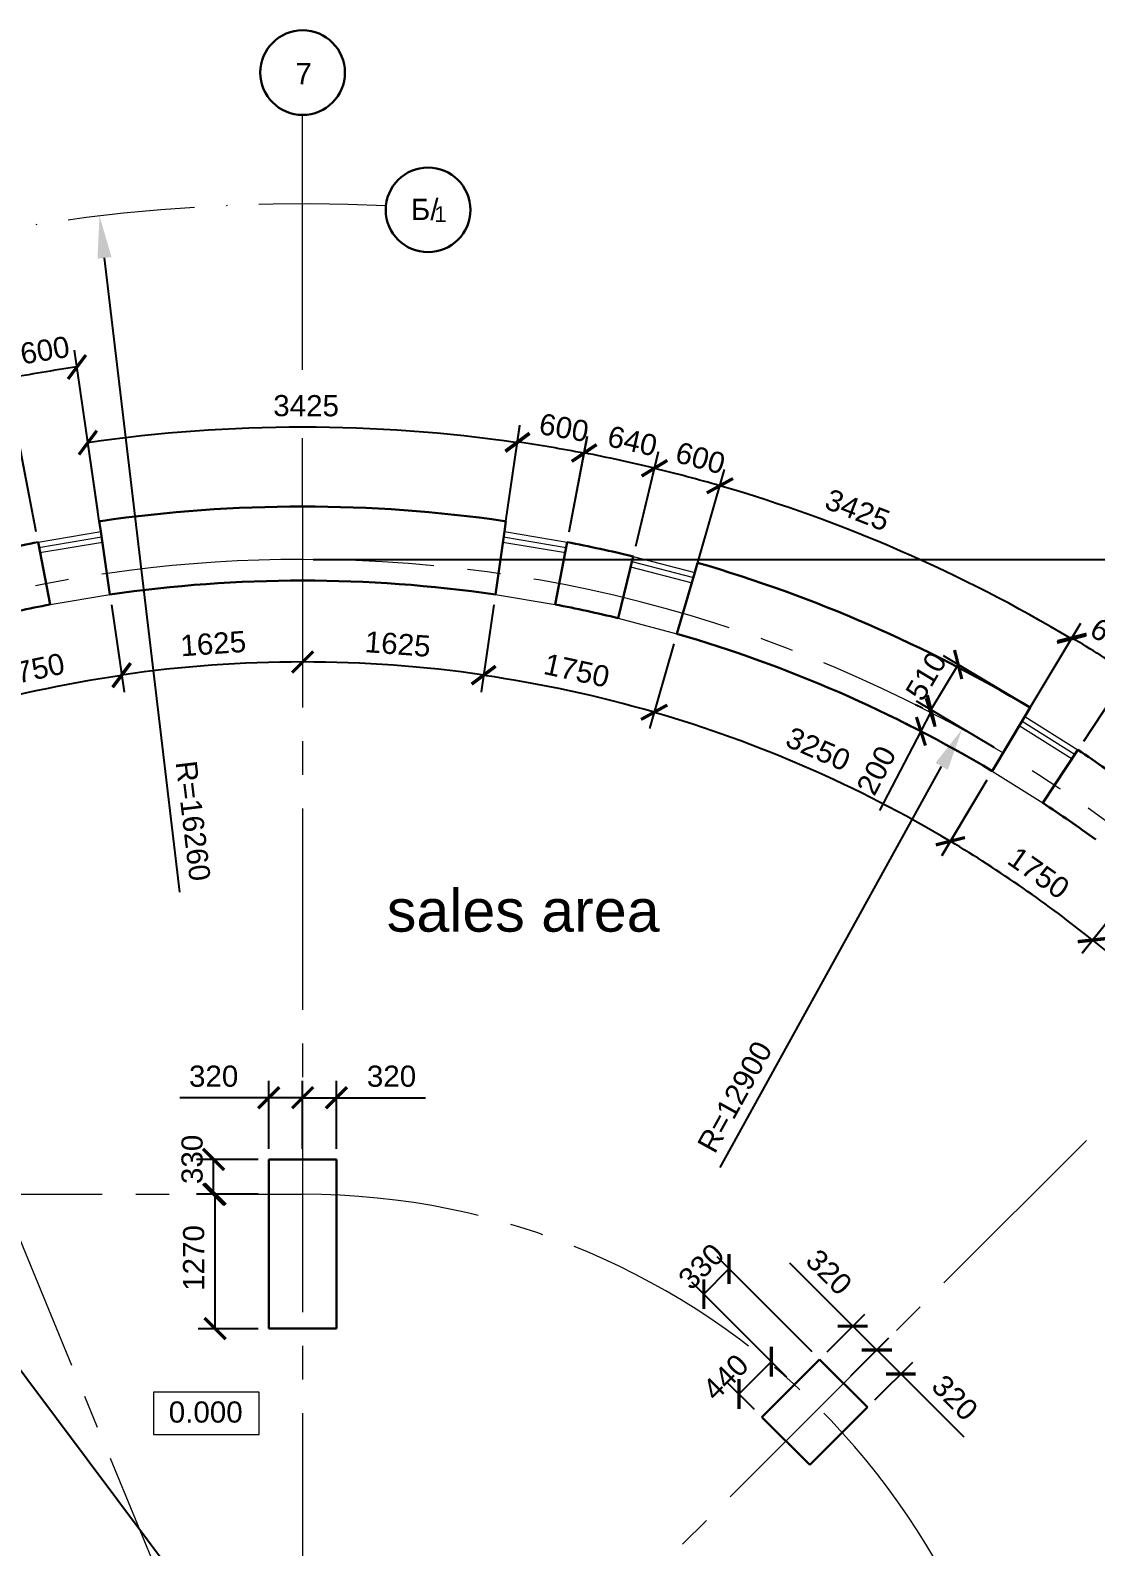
# Model space of a CAD drawing. Header units: millimetres. Extents: x -273 to 3634, y 3015 to 4572.
# Drawn here: x 2521.6 to 2622.3, y 3978 to 4121.3 of the extents above; entities that cross this region are included whole.
import ezdxf

# ---------------------------------------------------------------- set-up
doc = ezdxf.new("R2010")
doc.units = ezdxf.units.MM
doc.linetypes.add('ACAD_ISO10W100', pattern=[18, 12, -3, 0, -3])
doc.linetypes.add('CENTER2', pattern=[28.575, 19.05, -3.175, 3.175, -3.175])
doc.layers.add('@', color=250, linetype='Continuous', lineweight=60)
doc.styles.get("Standard").update_dxf_attribs({"font": 'arial.ttf', "height": 2})
doc.dimstyles.new('ISO-25', dxfattribs={"dimtxt": 2, "dimasz": 2, "dimexe": 1.6, "dimexo": 1, "dimgap": 1, "dimtad": 1, "dimdsep": 46, "dimtxsty": 'Standard', "dimblk": 'ARCHTICK', "dimcen": 2, "dimadec": 0, "dimazin": 0, "dimtfac": 1, "dimtmove": 0, "dimatfit": 3, "dimfxl": 1, "dimarcsym": 0})

# ---------------------------------------------------------------- blocks, each defined once
blk = doc.blocks.new('_ArchTick')
at = {"color": 0, "linetype": 'ByBlock', "lineweight": 15, "const_width": 0.15}
blk.add_lwpolyline([(-0.5, -0.5), (0.5, 0.5)], dxfattribs=at)
blk = doc.blocks.new('*D158')
at = {"layer": '@', "color": 0, "lineweight": -2, "transparency": 16777216}
for p, q in [((2548.35, 4071.31), (2737.81, 4071.31)), ((2736.21, 4071.31), (2736.21, 4011.31)), ((2735.21, 4011.31), (2734.61, 4011.31))]:
    blk.add_line(p, q, dxfattribs=at)
at = {"layer": 'Defpoints', "color": 0, "lineweight": 15, "transparency": 16777216}
for p in [(2547.35, 4071.31), (2736.21, 4011.31), (2736.21, 4011.31)]:
    blk.add_point(p, dxfattribs=at)
at = {"layer": '@', "color": 0, "lineweight": -2, "transparency": 16777216, "xscale": 2, "yscale": 2, "zscale": 2}
for p, rotation in [((2736.21, 4071.31), 90), ((2736.21, 4011.31), 270)]:
    blk.add_blockref('_ArchTick', p, dxfattribs=dict(at, rotation=rotation))
at = {"layer": '@', "color": 0, "lineweight": 15, "transparency": 16777216, "insert": (2734.19, 4041.01), "char_height": 2, "attachment_point": 5, "rotation": 90}
blk.add_mtext('6000', dxfattribs=at)
blk = doc.blocks.new('*D168')
at = {"layer": '@', "color": 0, "lineweight": -2, "transparency": 16777216}
blk.add_arc((2547.35, 3942.31), 114.47, 270, 278.247, dxfattribs=at)
at = {"layer": 'Defpoints', "color": 0, "lineweight": 15, "transparency": 16777216}
for p in [(2547.35, 4076.36), (2547.35, 3942.31), (2552.84, 3827.97), (2568.64, 3795.45), (2547.35, 3783.06)]:
    blk.add_point(p, dxfattribs=at)
at = {"layer": '@', "color": 0, "lineweight": -2, "transparency": 16777216, "xscale": 2, "yscale": 2, "zscale": 2}
for p, rotation in [((2563.77, 3829.02), 8.246967579239435), ((2547.35, 3827.84), 180)]:
    blk.add_blockref('_ArchTick', p, dxfattribs=dict(at, rotation=rotation))
at = {"layer": '@', "color": 0, "lineweight": 15, "transparency": 16777216, "insert": (2555.76, 3830.18), "char_height": 2, "attachment_point": 5, "rotation": 4.2899}
blk.add_mtext('1625', dxfattribs=at)
blk = doc.blocks.new('*D169')
at = {"layer": '@', "color": 0, "lineweight": -2, "transparency": 16777216}
blk.add_line((2499.67, 3825.68), (2504.09, 3837.33), dxfattribs=at)
blk.add_arc((2547.35, 3951.33), 123.53, 249.2187, 270, dxfattribs=at)
at = {"layer": 'Defpoints', "color": 0, "lineweight": 15, "transparency": 16777216}
for p in [(2547.35, 4076.36), (2517.77, 3831.39), (2499.31, 3824.75), (2495.73, 3815.31), (2547.35, 3783.06)]:
    blk.add_point(p, dxfattribs=at)
at = {"layer": '@', "color": 0, "lineweight": -2, "transparency": 16777216, "xscale": 2, "yscale": 2, "zscale": 2, "rotation": 159.2186816920982}
blk.add_blockref('_ArchTick', (2503.52, 3835.84), dxfattribs=at)
at = {"layer": '@', "color": 0, "lineweight": -2, "transparency": 16777216, "xscale": 2, "yscale": 2, "zscale": 2}
blk.add_blockref('_ArchTick', (2547.35, 3827.8), dxfattribs=at)
at = {"layer": '@', "color": 0, "lineweight": 15, "transparency": 16777216, "insert": (2526.29, 3831.66), "char_height": 2, "attachment_point": 5, "rotation": 350.0211}
blk.add_mtext('5320', dxfattribs=at)
blk = doc.blocks.new('*D293')
at = {"layer": '@', "color": 0, "lineweight": -2, "transparency": 16777216}
for p, q in [((2529.28, 4067.01), (2530.47, 4058.77)), ((2512.25, 4063.33), (2514.57, 4055.32))]:
    blk.add_line(p, q, dxfattribs=at)
blk.add_arc((2547.35, 3942.31), 119.27, 98.247, 106.1767, dxfattribs=at)
at = {"layer": 'Defpoints', "color": 0, "lineweight": 15, "transparency": 16777216}
for p in [(2528.27, 4073.94), (2510.29, 4070.07), (2529.13, 4068), (2511.97, 4064.29), (2519.44, 4058.27)]:
    blk.add_point(p, dxfattribs=at)
at = {"layer": '@', "color": 0, "lineweight": -2, "transparency": 16777216, "xscale": 2, "yscale": 2, "zscale": 2}
for p, rotation in [((2530.24, 4060.35), 8.246967579247034), ((2514.12, 4056.86), 196.1767426246242)]:
    blk.add_blockref('_ArchTick', p, dxfattribs=dict(at, rotation=rotation))
at = {"layer": '@', "color": 0, "lineweight": 15, "transparency": 16777216, "insert": (2521.76, 4060.87), "char_height": 2, "attachment_point": 5, "rotation": 12.1806}
blk.add_mtext('1750', dxfattribs=at)
blk = doc.blocks.new('*D294')
at = {"layer": '@', "color": 0, "lineweight": -2, "transparency": 16777216}
blk.add_line((2529.28, 4067.01), (2530.47, 4058.8), dxfattribs=at)
blk.add_arc((2547.35, 3942.31), 119.31, 90, 98.247, dxfattribs=at)
at = {"layer": 'Defpoints', "color": 0, "lineweight": 15, "transparency": 16777216}
for p in [(2547.35, 4076.36), (2528.27, 4073.94), (2529.13, 4068), (2535.92, 4061.07), (2547.35, 3783.06)]:
    blk.add_point(p, dxfattribs=at)
at = {"layer": '@', "color": 0, "lineweight": -2, "transparency": 16777216, "xscale": 2, "yscale": 2, "zscale": 2, "rotation": 188.2469675792458}
blk.add_blockref('_ArchTick', (2530.24, 4060.39), dxfattribs=at)
at = {"layer": '@', "color": 0, "lineweight": -2, "transparency": 16777216, "xscale": 2, "yscale": 2, "zscale": 2}
blk.add_blockref('_ArchTick', (2547.35, 4061.62), dxfattribs=at)
at = {"layer": '@', "color": 0, "lineweight": 15, "transparency": 16777216, "insert": (2538.9, 4063.35), "char_height": 2, "attachment_point": 5, "rotation": 3.9958}
blk.add_mtext('1625', dxfattribs=at)
blk = doc.blocks.new('*D295')
at = {"layer": '@', "color": 0, "lineweight": -2, "transparency": 16777216}
blk.add_line((2565.42, 4067.01), (2564.23, 4058.81), dxfattribs=at)
blk.add_arc((2547.35, 3942.31), 119.31, 81.753, 90, dxfattribs=at)
at = {"layer": 'Defpoints', "color": 0, "lineweight": 15, "transparency": 16777216}
for p in [(2547.35, 4076.36), (2566.43, 4073.94), (2565.57, 4068), (2553.07, 4061.49), (2547.35, 3783.06)]:
    blk.add_point(p, dxfattribs=at)
at = {"layer": '@', "color": 0, "lineweight": -2, "transparency": 16777216, "xscale": 2, "yscale": 2, "zscale": 2}
for p, rotation in [((2547.35, 4061.62), 180), ((2564.46, 4060.39), 351.7530324207572)]:
    blk.add_blockref('_ArchTick', p, dxfattribs=dict(at, rotation=rotation))
at = {"layer": '@', "color": 0, "lineweight": 15, "transparency": 16777216, "insert": (2556.34, 4063.31), "char_height": 2, "attachment_point": 5, "rotation": 355.7527}
blk.add_mtext('1625', dxfattribs=at)
blk = doc.blocks.new('*D296')
at = {"layer": '@', "color": 0, "lineweight": -2, "transparency": 16777216}
for p, q in [((2565.42, 4067.01), (2564.23, 4058.77)), ((2582.45, 4063.33), (2580.13, 4055.33))]:
    blk.add_line(p, q, dxfattribs=at)
blk.add_arc((2547.35, 3942.31), 119.28, 73.8233, 81.753, dxfattribs=at)
at = {"layer": 'Defpoints', "color": 0, "lineweight": 15, "transparency": 16777216}
for p in [(2566.43, 4073.94), (2584.41, 4070.07), (2565.57, 4068), (2582.73, 4064.29), (2569.88, 4059.44)]:
    blk.add_point(p, dxfattribs=at)
at = {"layer": '@', "color": 0, "lineweight": -2, "transparency": 16777216, "xscale": 2, "yscale": 2, "zscale": 2}
for p, rotation in [((2564.46, 4060.36), 171.7530324207647), ((2580.58, 4056.87), 343.8232573753739)]:
    blk.add_blockref('_ArchTick', p, dxfattribs=dict(at, rotation=rotation))
at = {"layer": '@', "color": 0, "lineweight": 15, "transparency": 16777216, "insert": (2573.26, 4060.81), "char_height": 2, "attachment_point": 5, "rotation": 347.6639}
blk.add_mtext('1750', dxfattribs=at)
blk = doc.blocks.new('*D297')
at = {"layer": '@', "color": 0, "lineweight": -2, "transparency": 16777216}
for p, q in [((2582.45, 4063.33), (2580.13, 4055.33)), ((2612.03, 4050.45), (2607.75, 4043.3))]:
    blk.add_line(p, q, dxfattribs=at)
blk.add_arc((2547.35, 3942.31), 119.27, 59.1151, 73.8233, dxfattribs=at)
at = {"layer": 'Defpoints', "color": 0, "lineweight": 15, "transparency": 16777216}
for p in [(2584.41, 4070.07), (2582.73, 4064.29), (2615.62, 4056.46), (2590.25, 4053.61), (2612.54, 4051.31)]:
    blk.add_point(p, dxfattribs=at)
at = {"layer": '@', "color": 0, "lineweight": -2, "transparency": 16777216, "xscale": 2, "yscale": 2, "zscale": 2}
for p, rotation in [((2580.58, 4056.87), 163.8232573753777), ((2608.57, 4044.68), 329.1151283855479)]:
    blk.add_blockref('_ArchTick', p, dxfattribs=dict(at, rotation=rotation))
at = {"layer": '@', "color": 0, "lineweight": 15, "transparency": 16777216, "insert": (2596.08, 4053.39), "char_height": 2, "attachment_point": 5, "rotation": 336.3147}
blk.add_mtext('3250', dxfattribs=at)
blk = doc.blocks.new('*D298')
at = {"layer": '@', "color": 0, "lineweight": -2, "transparency": 16777216}
for p, q in [((2612.03, 4050.45), (2607.76, 4043.31)), ((2626.22, 4040.57), (2621.02, 4034.08))]:
    blk.add_line(p, q, dxfattribs=at)
blk.add_arc((2547.35, 3942.31), 119.28, 51.2448, 59.1151, dxfattribs=at)
at = {"layer": 'Defpoints', "color": 0, "lineweight": 15, "transparency": 16777216}
for p in [(2615.62, 4056.46), (2612.54, 4051.31), (2630.61, 4046.03), (2613.2, 4041.77), (2626.85, 4041.35)]:
    blk.add_point(p, dxfattribs=at)
at = {"layer": '@', "color": 0, "lineweight": -2, "transparency": 16777216, "xscale": 2, "yscale": 2, "zscale": 2}
for p, rotation in [((2608.58, 4044.68), 149.1151283855544), ((2622.02, 4035.33), 321.2447599900513)]:
    blk.add_blockref('_ArchTick', p, dxfattribs=dict(at, rotation=rotation))
at = {"layer": '@', "color": 0, "lineweight": 15, "transparency": 16777216, "insert": (2616.92, 4041.68), "char_height": 2, "attachment_point": 5, "rotation": 325.0034}
blk.add_mtext('1750', dxfattribs=at)
blk = doc.blocks.new('*D299')
at = {"layer": '@', "color": 0, "lineweight": -2, "transparency": 16777216}
blk.add_line((2626.22, 4040.57), (2621.03, 4034.1), dxfattribs=at)
blk.add_arc((2547.35, 3942.31), 119.3, 45, 51.2448, dxfattribs=at)
at = {"layer": 'Defpoints', "color": 0, "lineweight": 15, "transparency": 16777216}
for p in [(2663.21, 4058.17), (2630.61, 4046.03), (2626.85, 4041.35), (2625.36, 4032.58), (2547.35, 3942.31)]:
    blk.add_point(p, dxfattribs=at)
at = {"layer": '@', "color": 0, "lineweight": -2, "transparency": 16777216, "xscale": 2, "yscale": 2, "zscale": 2}
for p, rotation in [((2622.03, 4035.35), 141.2447599900497), ((2631.71, 4026.67), 315)]:
    blk.add_blockref('_ArchTick', p, dxfattribs=dict(at, rotation=rotation))
at = {"layer": '@', "color": 0, "lineweight": 15, "transparency": 16777216, "insert": (2628.61, 4032.4), "char_height": 2, "attachment_point": 5, "rotation": 317.9486}
blk.add_mtext('1625', dxfattribs=at)
blk = doc.blocks.new('*D300')
at = {"layer": '@', "color": 0, "lineweight": -2, "transparency": 16777216}
blk.add_line((2645.61, 4021.19), (2639.13, 4015.99), dxfattribs=at)
blk.add_arc((2547.35, 3942.31), 119.3, 38.7552, 45, dxfattribs=at)
at = {"layer": 'Defpoints', "color": 0, "lineweight": 15, "transparency": 16777216}
for p in [(2663.21, 4058.17), (2651.07, 4025.57), (2634.72, 4023.55), (2646.39, 4021.82), (2547.35, 3942.31)]:
    blk.add_point(p, dxfattribs=at)
at = {"layer": '@', "color": 0, "lineweight": -2, "transparency": 16777216, "xscale": 2, "yscale": 2, "zscale": 2}
for p, rotation in [((2631.71, 4026.67), 135), ((2640.38, 4017), 308.7552400099435)]:
    blk.add_blockref('_ArchTick', p, dxfattribs=dict(at, rotation=rotation))
at = {"layer": '@', "color": 0, "lineweight": 15, "transparency": 16777216, "insert": (2637.85, 4023.11), "char_height": 2, "attachment_point": 5, "rotation": 311.7581}
blk.add_mtext('1625', dxfattribs=at)
blk = doc.blocks.new('*D323')
at = {"layer": '@', "color": 0, "lineweight": -2, "transparency": 16777216}
for start, end in [(103.5285, 117.057), (45, 90), (17.943, 31.4715)]:
    blk.add_arc((2547.35, 3942.31), 8.49, start, end, dxfattribs=at)
at = {"layer": '@', "color": 0, "lineweight": 15, "transparency": 16777216}
for points in [[(2545.32, 3950.9), (2545.4, 3950.24), (2547.35, 3950.8)], [(2554.33, 3946.54), (2554.85, 3946.95), (2553.35, 3948.32)]]:
    blk.add_solid(points, dxfattribs=at)
at = {"layer": 'Defpoints', "color": 0, "lineweight": 15, "transparency": 16777216}
for p in [(2547.35, 4076.36), (2663.21, 4058.17), (2549.55, 3950.52), (2547.35, 3942.31), (2547.35, 3783.06)]:
    blk.add_point(p, dxfattribs=at)
at = {"layer": '@', "color": 0, "lineweight": 15, "transparency": 16777216, "insert": (2551.6, 3951.93), "char_height": 2, "attachment_point": 5, "rotation": 336.1652}
blk.add_mtext('45°', dxfattribs=at)
blk = doc.blocks.new('*D324')
at = {"layer": '@', "color": 0, "lineweight": -2, "transparency": 16777216}
for start, end in [(58.4925, 71.985), (0, 45), (333.015, 346.5075)]:
    blk.add_arc((2547.35, 3942.31), 8.51, start, end, dxfattribs=at)
at = {"layer": '@', "color": 0, "lineweight": 15, "transparency": 16777216}
for points in [[(2552, 3949.83), (2551.59, 3949.31), (2553.37, 3948.33)], [(2555.3, 3940.37), (2555.96, 3940.29), (2555.86, 3942.31)]]:
    blk.add_solid(points, dxfattribs=at)
at = {"layer": 'Defpoints', "color": 0, "lineweight": 15, "transparency": 16777216}
for p in [(2663.21, 4058.17), (2554.72, 3946.57), (2076.36, 3942.31), (2547.35, 3942.31), (2660.51, 3942.31)]:
    blk.add_point(p, dxfattribs=at)
at = {"layer": '@', "color": 0, "lineweight": 15, "transparency": 16777216, "insert": (2557.17, 3946.1), "char_height": 2, "attachment_point": 5, "rotation": 291.0988}
blk.add_mtext('45°', dxfattribs=at)
blk = doc.blocks.new('*D329')
at = {"layer": '@', "color": 0, "lineweight": -2, "transparency": 16777216}
for p, q in [((2599.35, 3998.84), (2593.4, 4004.79)), ((2596.92, 3996.41), (2600.48, 3999.97)), ((2601.61, 3996.58), (2599.35, 3998.84)), ((2599.18, 3994.15), (2602.74, 3997.71))]:
    blk.add_line(p, q, dxfattribs=at)
at = {"layer": 'Defpoints', "color": 0, "lineweight": 15, "transparency": 16777216}
for p in [(2596.21, 3995.7), (2601.61, 3996.58), (2598.47, 3993.44)]:
    blk.add_point(p, dxfattribs=at)
at = {"layer": '@', "color": 0, "lineweight": -2, "transparency": 16777216, "xscale": 2, "yscale": 2, "zscale": 2}
for p, rotation in [((2599.35, 3998.84), 135), ((2601.61, 3996.58), 315)]:
    blk.add_blockref('_ArchTick', p, dxfattribs=dict(at, rotation=rotation))
at = {"layer": '@', "color": 0, "lineweight": 15, "transparency": 16777216, "insert": (2597.1, 4003.95), "char_height": 2, "attachment_point": 5, "rotation": 315}
blk.add_mtext('320', dxfattribs=at)
blk = doc.blocks.new('*D330')
at = {"layer": '@', "color": 0, "lineweight": -2, "transparency": 16777216}
for p, q in [((2599.18, 3994.15), (2602.76, 3997.73)), ((2601.63, 3996.6), (2603.89, 3994.33)), ((2601.44, 3991.88), (2605.03, 3995.46)), ((2603.89, 3994.33), (2609.84, 3988.39))]:
    blk.add_line(p, q, dxfattribs=at)
at = {"layer": 'Defpoints', "color": 0, "lineweight": 15, "transparency": 16777216}
for p in [(2601.63, 3996.6), (2598.47, 3993.44), (2600.74, 3991.18)]:
    blk.add_point(p, dxfattribs=at)
at = {"layer": '@', "color": 0, "lineweight": -2, "transparency": 16777216, "xscale": 2, "yscale": 2, "zscale": 2}
for p, rotation in [((2601.63, 3996.6), 135), ((2603.89, 3994.33), 315)]:
    blk.add_blockref('_ArchTick', p, dxfattribs=dict(at, rotation=rotation))
at = {"layer": '@', "color": 0, "lineweight": 15, "transparency": 16777216, "insert": (2609, 3992.08), "char_height": 2, "attachment_point": 5, "rotation": 315}
blk.add_mtext('320', dxfattribs=at)
blk = doc.blocks.new('*D331')
at = {"layer": '@', "color": 0, "lineweight": -2, "transparency": 16777216}
for p, q in [((2585.27, 4001.87), (2587.65, 4004.26)), ((2595.5, 3996.41), (2586.52, 4005.39)), ((2593.12, 3994.02), (2584.14, 4003))]:
    blk.add_line(p, q, dxfattribs=at)
at = {"layer": 'Defpoints', "color": 0, "lineweight": 15, "transparency": 16777216}
for p in [(2587.65, 4004.26), (2596.21, 3995.7), (2593.82, 3993.32)]:
    blk.add_point(p, dxfattribs=at)
at = {"layer": '@', "color": 0, "lineweight": -2, "transparency": 16777216, "xscale": 2, "yscale": 2, "zscale": 2}
for p, rotation in [((2587.65, 4004.26), 45), ((2585.27, 4001.87), 225)]:
    blk.add_blockref('_ArchTick', p, dxfattribs=dict(at, rotation=rotation))
at = {"layer": '@', "color": 0, "lineweight": 15, "transparency": 16777216, "insert": (2585.03, 4004.49), "char_height": 2, "attachment_point": 5, "rotation": 45}
blk.add_mtext('330', dxfattribs=at)
blk = doc.blocks.new('*D332')
at = {"layer": '@', "color": 0, "lineweight": -2, "transparency": 16777216}
for p, q in [((2593.12, 3994.02), (2590.52, 3996.62)), ((2591.65, 3995.49), (2588.59, 3992.43)), ((2590.06, 3990.96), (2587.46, 3993.56))]:
    blk.add_line(p, q, dxfattribs=at)
at = {"layer": 'Defpoints', "color": 0, "lineweight": 15, "transparency": 16777216}
for p in [(2593.82, 3993.32), (2588.59, 3992.43), (2590.77, 3990.26)]:
    blk.add_point(p, dxfattribs=at)
at = {"layer": '@', "color": 0, "lineweight": -2, "transparency": 16777216, "xscale": 2, "yscale": 2, "zscale": 2}
for p, rotation in [((2591.65, 3995.49), 45), ((2588.59, 3992.43), 225)]:
    blk.add_blockref('_ArchTick', p, dxfattribs=dict(at, rotation=rotation))
at = {"layer": '@', "color": 0, "lineweight": 15, "transparency": 16777216, "insert": (2587.33, 3994.03), "char_height": 2, "attachment_point": 5, "rotation": 45}
blk.add_mtext('440', dxfattribs=at)
blk = doc.blocks.new('*D339')
at = {"layer": '@', "color": 0, "lineweight": -2, "transparency": 16777216}
for p, q in [((2543.15, 4011.31), (2537.48, 4011.31)), ((2539.08, 3998.61), (2539.08, 4011.31)), ((2543.15, 3998.61), (2537.48, 3998.61))]:
    blk.add_line(p, q, dxfattribs=at)
at = {"layer": 'Defpoints', "color": 0, "lineweight": 15, "transparency": 16777216}
for p in [(2539.08, 4011.31), (2544.15, 4011.31), (2544.15, 3998.61)]:
    blk.add_point(p, dxfattribs=at)
at = {"layer": '@', "color": 0, "lineweight": -2, "transparency": 16777216, "xscale": 2, "yscale": 2, "zscale": 2}
for p, rotation in [((2539.08, 4011.31), 90), ((2539.08, 3998.61), 270)]:
    blk.add_blockref('_ArchTick', p, dxfattribs=dict(at, rotation=rotation))
at = {"layer": '@', "color": 0, "lineweight": 15, "transparency": 16777216, "insert": (2537.06, 4005.29), "char_height": 2, "attachment_point": 5, "rotation": 90}
blk.add_mtext('1270', dxfattribs=at)
blk = doc.blocks.new('*D340')
at = {"layer": '@', "color": 0, "lineweight": -2, "transparency": 16777216}
for p, q in [((2543.15, 4014.61), (2537.33, 4014.61)), ((2538.93, 4011.31), (2538.93, 4014.61)), ((2543.15, 4011.31), (2537.33, 4011.31))]:
    blk.add_line(p, q, dxfattribs=at)
at = {"layer": 'Defpoints', "color": 0, "lineweight": 15, "transparency": 16777216}
for p in [(2538.93, 4014.61), (2544.15, 4014.61), (2544.15, 4011.31)]:
    blk.add_point(p, dxfattribs=at)
at = {"layer": '@', "color": 0, "lineweight": -2, "transparency": 16777216, "xscale": 2, "yscale": 2, "zscale": 2}
for p, rotation in [((2538.93, 4014.61), 90), ((2538.93, 4011.31), 270)]:
    blk.add_blockref('_ArchTick', p, dxfattribs=dict(at, rotation=rotation))
at = {"layer": '@', "color": 0, "lineweight": 15, "transparency": 16777216, "insert": (2536.91, 4014.61), "char_height": 2, "attachment_point": 5, "rotation": 90}
blk.add_mtext('330', dxfattribs=at)
blk = doc.blocks.new('*D341')
at = {"layer": '@', "color": 0, "lineweight": -2, "transparency": 16777216}
for p, q in [((2544.15, 4015.61), (2544.15, 4022.04)), ((2547.35, 4015.61), (2547.35, 4022.04)), ((2544.15, 4020.44), (2535.74, 4020.44)), ((2547.35, 4020.44), (2544.15, 4020.44))]:
    blk.add_line(p, q, dxfattribs=at)
at = {"layer": 'Defpoints', "color": 0, "lineweight": 15, "transparency": 16777216}
for p in [(2547.35, 4020.44), (2544.15, 4014.61), (2547.35, 4014.61)]:
    blk.add_point(p, dxfattribs=at)
at = {"layer": '@', "color": 0, "lineweight": -2, "transparency": 16777216, "xscale": 2, "yscale": 2, "zscale": 2, "rotation": 180}
blk.add_blockref('_ArchTick', (2544.15, 4020.44), dxfattribs=at)
at = {"layer": '@', "color": 0, "lineweight": -2, "transparency": 16777216, "xscale": 2, "yscale": 2, "zscale": 2}
blk.add_blockref('_ArchTick', (2547.35, 4020.44), dxfattribs=at)
at = {"layer": '@', "color": 0, "lineweight": 15, "transparency": 16777216, "insert": (2538.94, 4022.46), "char_height": 2, "attachment_point": 5}
blk.add_mtext('320', dxfattribs=at)
blk = doc.blocks.new('*D342')
at = {"layer": '@', "color": 0, "lineweight": -2, "transparency": 16777216}
for p, q in [((2547.35, 4015.61), (2547.35, 4022.04)), ((2550.55, 4015.61), (2550.55, 4022.04)), ((2547.35, 4020.44), (2550.55, 4020.44)), ((2550.55, 4020.44), (2558.96, 4020.44))]:
    blk.add_line(p, q, dxfattribs=at)
at = {"layer": 'Defpoints', "color": 0, "lineweight": 15, "transparency": 16777216}
for p in [(2550.55, 4020.44), (2547.35, 4014.61), (2550.55, 4014.61)]:
    blk.add_point(p, dxfattribs=at)
at = {"layer": '@', "color": 0, "lineweight": -2, "transparency": 16777216, "xscale": 2, "yscale": 2, "zscale": 2, "rotation": 180}
blk.add_blockref('_ArchTick', (2547.35, 4020.44), dxfattribs=at)
at = {"layer": '@', "color": 0, "lineweight": -2, "transparency": 16777216, "xscale": 2, "yscale": 2, "zscale": 2}
blk.add_blockref('_ArchTick', (2550.55, 4020.44), dxfattribs=at)
at = {"layer": '@', "color": 0, "lineweight": 15, "transparency": 16777216, "insert": (2555.75, 4022.46), "char_height": 2, "attachment_point": 5}
blk.add_mtext('320', dxfattribs=at)
blk = doc.blocks.new('*D343')
at = {"layer": '@', "color": 0, "lineweight": -2, "transparency": 16777216}
blk.add_line((2586.82, 4013.83), (2607.75, 4051.75), dxfattribs=at)
at = {"layer": '@', "color": 0, "lineweight": 15, "transparency": 16777216}
blk.add_solid([(2607.17, 4052.08), (2608.33, 4051.43), (2609.68, 4055.26)], dxfattribs=at)
at = {"layer": 'Defpoints', "color": 0, "lineweight": 15, "transparency": 16777216}
for p in [(2609.68, 4055.26), (2547.35, 3942.31)]:
    blk.add_point(p, dxfattribs=at)
at = {"layer": '@', "color": 0, "lineweight": 15, "transparency": 16777216, "insert": (2588.2, 4020.52), "char_height": 2, "attachment_point": 5, "rotation": 61.1057}
blk.add_mtext('R=12900', dxfattribs=at)
blk = doc.blocks.new('*D362')
at = {"layer": '@', "color": 0, "lineweight": -2, "transparency": 16777216}
for p, q in [((2621.18, 4054.14), (2626.3, 4061.91)), ((2626.44, 4050.48), (2631.93, 4058))]:
    blk.add_line(p, q, dxfattribs=at)
blk.add_arc((2547.35, 3942.31), 141.7, 53.8269, 56.5682, dxfattribs=at)
at = {"layer": 'Defpoints', "color": 0, "lineweight": 15, "transparency": 16777216}
for p in [(2627.3, 4059.31), (2620.63, 4053.31), (2625.85, 4049.68), (2617.32, 4048.3), (2622.31, 4044.83)]:
    blk.add_point(p, dxfattribs=at)
at = {"layer": '@', "color": 0, "lineweight": -2, "transparency": 16777216, "xscale": 2, "yscale": 2, "zscale": 2}
for p, rotation in [((2625.42, 4060.57), 146.5681769920188), ((2630.99, 4056.7), 323.8268534690445)]:
    blk.add_blockref('_ArchTick', p, dxfattribs=dict(at, rotation=rotation))
at = {"layer": '@', "color": 0, "lineweight": 15, "transparency": 16777216, "insert": (2630.03, 4059.88), "char_height": 2, "attachment_point": 5, "rotation": 324.8804}
blk.add_mtext('640', dxfattribs=at)
blk = doc.blocks.new('*D363')
at = {"layer": '@', "color": 0, "lineweight": -2, "transparency": 16777216}
for p, q in [((2616.13, 4057.31), (2620.9, 4065.28)), ((2621.18, 4054.14), (2626.29, 4061.89))]:
    blk.add_line(p, q, dxfattribs=at)
blk.add_arc((2547.35, 3942.31), 141.68, 56.5682, 59.1151, dxfattribs=at)
at = {"layer": 'Defpoints', "color": 0, "lineweight": 15, "transparency": 16777216}
for p in [(2621.87, 4062.82), (2615.62, 4056.46), (2620.63, 4053.31), (2612.54, 4051.31), (2617.32, 4048.3)]:
    blk.add_point(p, dxfattribs=at)
at = {"layer": '@', "color": 0, "lineweight": -2, "transparency": 16777216, "xscale": 2, "yscale": 2, "zscale": 2}
for p, rotation in [((2620.08, 4063.91), 149.1151283855482), ((2625.41, 4060.56), 326.5681769920207)]:
    blk.add_blockref('_ArchTick', p, dxfattribs=dict(at, rotation=rotation))
at = {"layer": '@', "color": 0, "lineweight": 15, "transparency": 16777216, "insert": (2624.08, 4063.82), "char_height": 2, "attachment_point": 5, "rotation": 327.7273}
blk.add_mtext('600', dxfattribs=at)
blk = doc.blocks.new('*D364')
at = {"layer": '@', "color": 0, "lineweight": -2, "transparency": 16777216}
for p, q in [((2584.69, 4071.03), (2587.24, 4079.81)), ((2616.13, 4057.31), (2620.84, 4065.18))]:
    blk.add_line(p, q, dxfattribs=at)
blk.add_arc((2547.35, 3942.31), 141.57, 59.1151, 73.8233, dxfattribs=at)
at = {"layer": 'Defpoints', "color": 0, "lineweight": 15, "transparency": 16777216}
for p in [(2584.41, 4070.07), (2609.37, 4069.57), (2582.73, 4064.29), (2615.62, 4056.46), (2612.54, 4051.31)]:
    blk.add_point(p, dxfattribs=at)
at = {"layer": '@', "color": 0, "lineweight": -2, "transparency": 16777216, "xscale": 2, "yscale": 2, "zscale": 2}
for p, rotation in [((2586.79, 4078.28), 163.8232573753744), ((2620.02, 4063.81), 329.1151283855502)]:
    blk.add_blockref('_ArchTick', p, dxfattribs=dict(at, rotation=rotation))
at = {"layer": '@', "color": 0, "lineweight": 15, "transparency": 16777216, "insert": (2599.8, 4075.98), "char_height": 2, "attachment_point": 5, "rotation": 338.5763}
blk.add_mtext('3425', dxfattribs=at)
blk = doc.blocks.new('*D365')
at = {"layer": '@', "color": 0, "lineweight": -2, "transparency": 16777216}
for p, q in [((2615.27, 4057.82), (2607.93, 4062.21)), ((2609.31, 4061.38), (2606.74, 4057.1)), ((2612.71, 4053.54), (2605.37, 4057.92))]:
    blk.add_line(p, q, dxfattribs=at)
at = {"layer": 'Defpoints', "color": 0, "lineweight": 15, "transparency": 16777216}
for p in [(2616.13, 4057.3), (2606.74, 4057.1), (2613.57, 4053.02)]:
    blk.add_point(p, dxfattribs=at)
at = {"layer": '@', "color": 0, "lineweight": -2, "transparency": 16777216, "xscale": 2, "yscale": 2, "zscale": 2}
for p, rotation in [((2609.31, 4061.38), 59.11512838555296), ((2606.74, 4057.1), 239.115128385553)]:
    blk.add_blockref('_ArchTick', p, dxfattribs=dict(at, rotation=rotation))
at = {"layer": '@', "color": 0, "lineweight": 15, "transparency": 16777216, "insert": (2606.29, 4060.28), "char_height": 2, "attachment_point": 5, "rotation": 59.1151}
blk.add_mtext('510', dxfattribs=at)
blk = doc.blocks.new('*D366')
at = {"layer": '@', "color": 0, "lineweight": -2, "transparency": 16777216}
for p, q in [((2605.94, 4057.25), (2605.29, 4057.58)), ((2605.01, 4055.47), (2604.37, 4055.81)), ((2606.71, 4056.85), (2605.79, 4055.07)), ((2605.79, 4055.07), (2601.89, 4047.58))]:
    blk.add_line(p, q, dxfattribs=at)
at = {"layer": 'Defpoints', "color": 0, "lineweight": 15, "transparency": 16777216}
for p in [(2606.82, 4056.79), (2605.79, 4055.07), (2605.9, 4055.01)]:
    blk.add_point(p, dxfattribs=at)
at = {"layer": '@', "color": 0, "lineweight": -2, "transparency": 16777216, "xscale": 2, "yscale": 2, "zscale": 2}
for p, rotation in [((2606.71, 4056.85), 62.54544043750094), ((2605.79, 4055.07), 242.5454404375009)]:
    blk.add_blockref('_ArchTick', p, dxfattribs=dict(at, rotation=rotation))
at = {"layer": '@', "color": 0, "lineweight": 15, "transparency": 16777216, "insert": (2601.58, 4051.37), "char_height": 2, "attachment_point": 5, "rotation": 62.5454}
blk.add_mtext('200', dxfattribs=at)
blk = doc.blocks.new('*D367')
at = {"layer": '@', "color": 0, "lineweight": -2, "transparency": 16777216}
for p, q in [((2578.83, 4072.57), (2580.98, 4081.47)), ((2584.69, 4071.03), (2587.24, 4079.81))]:
    blk.add_line(p, q, dxfattribs=at)
blk.add_arc((2547.35, 3942.31), 141.57, 73.8233, 76.4144, dxfattribs=at)
at = {"layer": 'Defpoints', "color": 0, "lineweight": 15, "transparency": 16777216}
for p in [(2582.67, 4079.4), (2578.59, 4071.59), (2584.41, 4070.07), (2577.18, 4065.76), (2582.73, 4064.29)]:
    blk.add_point(p, dxfattribs=at)
at = {"layer": '@', "color": 0, "lineweight": -2, "transparency": 16777216, "xscale": 2, "yscale": 2, "zscale": 2}
for p, rotation in [((2580.6, 4079.92), 166.4144497370415), ((2586.79, 4078.28), 343.8232573753734)]:
    blk.add_blockref('_ArchTick', p, dxfattribs=dict(at, rotation=rotation))
at = {"layer": '@', "color": 0, "lineweight": 15, "transparency": 16777216, "insert": (2584.95, 4080.89), "char_height": 2, "attachment_point": 5, "rotation": 344.8187}
blk.add_mtext('600', dxfattribs=at)
blk = doc.blocks.new('*D368')
at = {"layer": '@', "color": 0, "lineweight": -2, "transparency": 16777216}
for p, q in [((2572.54, 4073.93), (2574.27, 4082.95)), ((2578.83, 4072.57), (2580.98, 4081.5))]:
    blk.add_line(p, q, dxfattribs=at)
blk.add_arc((2547.35, 3942.31), 141.59, 76.4144, 79.1652, dxfattribs=at)
at = {"layer": 'Defpoints', "color": 0, "lineweight": 15, "transparency": 16777216}
for p in [(2576.19, 4080.93), (2572.35, 4072.94), (2578.59, 4071.59), (2571.22, 4067.05), (2577.18, 4065.76)]:
    blk.add_point(p, dxfattribs=at)
at = {"layer": '@', "color": 0, "lineweight": -2, "transparency": 16777216, "xscale": 2, "yscale": 2, "zscale": 2}
for p, rotation in [((2573.96, 4081.38), 169.1652286187032), ((2580.61, 4079.94), 346.4144497370473)]:
    blk.add_blockref('_ArchTick', p, dxfattribs=dict(at, rotation=rotation))
at = {"layer": '@', "color": 0, "lineweight": 15, "transparency": 16777216, "insert": (2578.52, 4082.5), "char_height": 2, "attachment_point": 5, "rotation": 347.4652}
blk.add_mtext('640', dxfattribs=at)
blk = doc.blocks.new('*D369')
at = {"layer": '@', "color": 0, "lineweight": -2, "transparency": 16777216}
for p, q in [((2566.57, 4074.93), (2567.89, 4084)), ((2572.54, 4073.93), (2574.26, 4082.93))]:
    blk.add_line(p, q, dxfattribs=at)
blk.add_arc((2547.35, 3942.31), 141.56, 79.1652, 81.753, dxfattribs=at)
at = {"layer": 'Defpoints', "color": 0, "lineweight": 15, "transparency": 16777216}
for p in [(2569.76, 4082.09), (2566.43, 4073.94), (2572.35, 4072.94), (2565.57, 4068), (2571.22, 4067.05)]:
    blk.add_point(p, dxfattribs=at)
at = {"layer": '@', "color": 0, "lineweight": -2, "transparency": 16777216, "xscale": 2, "yscale": 2, "zscale": 2}
for p, rotation in [((2567.66, 4082.41), 171.7530324207638), ((2573.96, 4081.36), 349.1652286186983)]:
    blk.add_blockref('_ArchTick', p, dxfattribs=dict(at, rotation=rotation))
at = {"layer": '@', "color": 0, "lineweight": 15, "transparency": 16777216, "insert": (2572.05, 4083.76), "char_height": 2, "attachment_point": 5, "rotation": 350.0952}
blk.add_mtext('600', dxfattribs=at)
blk = doc.blocks.new('*D370')
at = {"layer": '@', "color": 0, "lineweight": -2, "transparency": 16777216}
for p, q in [((2528.13, 4074.93), (2526.82, 4083.93)), ((2566.57, 4074.93), (2567.88, 4083.93))]:
    blk.add_line(p, q, dxfattribs=at)
blk.add_arc((2547.35, 3942.31), 141.5, 81.753, 98.247, dxfattribs=at)
at = {"layer": 'Defpoints', "color": 0, "lineweight": 15, "transparency": 16777216}
for p in [(2540.56, 4083.65), (2528.27, 4073.94), (2566.43, 4073.94), (2529.13, 4068), (2565.57, 4068)]:
    blk.add_point(p, dxfattribs=at)
at = {"layer": '@', "color": 0, "lineweight": -2, "transparency": 16777216, "xscale": 2, "yscale": 2, "zscale": 2}
for p, rotation in [((2527.05, 4082.35), 188.2469675792409), ((2567.65, 4082.35), 351.7530324207561)]:
    blk.add_blockref('_ArchTick', p, dxfattribs=dict(at, rotation=rotation))
at = {"layer": '@', "color": 0, "lineweight": 15, "transparency": 16777216, "insert": (2547.68, 4085.83), "char_height": 2, "attachment_point": 5, "rotation": 359.868}
blk.add_mtext('3425', dxfattribs=at)
blk = doc.blocks.new('*D371')
at = {"layer": '@', "color": 0, "lineweight": -2, "transparency": 16777216}
blk.add_line((2535.75, 4039.88), (2528.62, 4099.81), dxfattribs=at)
at = {"layer": '@', "color": 0, "lineweight": 15, "transparency": 16777216}
blk.add_solid([(2529.29, 4099.88), (2527.96, 4099.73), (2528.15, 4103.78)], dxfattribs=at)
at = {"layer": 'Defpoints', "color": 0, "lineweight": 15, "transparency": 16777216}
for p in [(2528.15, 4103.78), (2547.35, 3942.31)]:
    blk.add_point(p, dxfattribs=at)
at = {"layer": '@', "color": 0, "lineweight": 15, "transparency": 16777216, "insert": (2536.99, 4046.6), "char_height": 2, "attachment_point": 5, "rotation": 276.7803}
blk.add_mtext('R=16260', dxfattribs=at)
blk = doc.blocks.new('*D372')
at = {"layer": '@', "color": 0, "lineweight": -2, "transparency": 16777216}
for p, q in [((2527.99, 4075.91), (2525.79, 4091.09)), ((2522.16, 4073.93), (2519.09, 4089.96))]:
    blk.add_line(p, q, dxfattribs=at)
blk.add_arc((2547.35, 3942.31), 148.73, 98.247, 100.8348, dxfattribs=at)
at = {"layer": 'Defpoints', "color": 0, "lineweight": 15, "transparency": 16777216}
for p in [(2521.59, 4088.8), (2528.13, 4074.92), (2522.35, 4072.94), (2528.27, 4073.94), (2523.48, 4067.05)]:
    blk.add_point(p, dxfattribs=at)
at = {"layer": '@', "color": 0, "lineweight": -2, "transparency": 16777216, "xscale": 2, "yscale": 2, "zscale": 2}
for p, rotation in [((2526.02, 4089.5), 8.246967579258788), ((2519.39, 4088.39), 190.8347713813012)]:
    blk.add_blockref('_ArchTick', p, dxfattribs=dict(at, rotation=rotation))
at = {"layer": '@', "color": 0, "lineweight": 15, "transparency": 16777216, "insert": (2522.99, 4091.08), "char_height": 2, "attachment_point": 5, "rotation": 9.301}
blk.add_mtext('600', dxfattribs=at)
blk = doc.blocks.new('*D373')
at = {"layer": '@', "color": 0, "lineweight": -2, "transparency": 16777216}
for p, q in [((2522.16, 4073.93), (2519.1, 4089.91)), ((2515.87, 4072.57), (2512.05, 4088.39))]:
    blk.add_line(p, q, dxfattribs=at)
blk.add_arc((2547.35, 3942.31), 148.68, 100.8348, 103.5856, dxfattribs=at)
at = {"layer": 'Defpoints', "color": 0, "lineweight": 15, "transparency": 16777216}
for p in [(2514.74, 4087.37), (2522.35, 4072.94), (2516.11, 4071.59), (2523.48, 4067.05), (2517.52, 4065.76)]:
    blk.add_point(p, dxfattribs=at)
at = {"layer": '@', "color": 0, "lineweight": -2, "transparency": 16777216, "xscale": 2, "yscale": 2, "zscale": 2}
for p, rotation in [((2519.4, 4088.34), 10.83477138129547), ((2512.43, 4086.83), 193.5855502629466)]:
    blk.add_blockref('_ArchTick', p, dxfattribs=dict(at, rotation=rotation))
at = {"layer": '@', "color": 0, "lineweight": 15, "transparency": 16777216, "insert": (2515.99, 4089.71), "char_height": 2, "attachment_point": 5, "rotation": 12.0102}
blk.add_mtext('640', dxfattribs=at)
blk = doc.blocks.new('*D384')
at = {"layer": '@', "color": 0, "lineweight": -2, "transparency": 16777216}
for p, q in [((2459.93, 4075.74), (2454.64, 4082.79)), ((2458.33, 4074.54), (2461.21, 4076.69)), ((2652.79, 3818.33), (2459.93, 4075.74)), ((2651.2, 3817.14), (2654.07, 3819.29))]:
    blk.add_line(p, q, dxfattribs=at)
at = {"layer": 'Defpoints', "color": 0, "lineweight": 15, "transparency": 16777216}
for p in [(2457.53, 4073.94), (2652.79, 3818.33), (2650.4, 3816.54)]:
    blk.add_point(p, dxfattribs=at)
at = {"layer": '@', "color": 0, "lineweight": -2, "transparency": 16777216, "xscale": 2, "yscale": 2, "zscale": 2}
for p, rotation in [((2459.93, 4075.74), 126.8437671405722), ((2652.79, 3818.33), 306.8437671405722)]:
    blk.add_blockref('_ArchTick', p, dxfattribs=dict(at, rotation=rotation))
at = {"layer": '@', "color": 0, "lineweight": 15, "transparency": 16777216, "insert": (2458.18, 4081.43), "char_height": 2, "attachment_point": 5, "rotation": 306.8438}
blk.add_mtext('380', dxfattribs=at)

msp = doc.modelspace()

# ---------------------------------------------------------------- linework, layer by layer
at = {"layer": '@', "color": 0, "lineweight": 15}
for p, q in [((2547.349, 4108.319), (2547.349, 4113.319)), ((2547.349, 4089.223), (2547.349, 4108.319)), ((2522.348, 4072.943), (2528.272, 4073.939)), ((2522.431, 4072.45), (2528.355, 4073.446)), ((2522.514, 4071.957), (2528.438, 4072.953)), ((2566.261, 4072.953), (2572.185, 4071.957)), ((2566.344, 4073.446), (2572.268, 4072.45)), ((2566.427, 4073.939), (2572.35, 4072.943)), ((2578.591, 4071.593), (2584.41, 4070.072)), ((2578.338, 4070.626), (2584.158, 4069.105)), ((2578.464, 4071.109), (2584.284, 4069.589)), ((2523.476, 4067.05), (2529.133, 4068.001)), ((2565.566, 4068.001), (2571.223, 4067.05)), ((2577.181, 4065.761), (2582.732, 4064.286)), ((2615.354, 4056.032), (2620.359, 4052.885)), ((2615.62, 4056.455), (2620.625, 4053.309)), ((2615.088, 4055.609), (2620.093, 4052.462)), ((2612.54, 4051.306), (2617.319, 4048.301)), ((2543.25, 3992.606), (2533.25, 3992.606)), ((2533.25, 3992.606), (2533.25, 3988.606)), ((2543.25, 3988.606), (2543.25, 3992.606)), ((2533.25, 3988.606), (2543.25, 3988.606))]:
    msp.add_line(p, q, dxfattribs=at)
at = {"layer": '@', "color": 0, "linetype": 'CENTER2', "lineweight": 15}
for p, q in [((2547.349, 3942.314), (2482.771, 4098.793)), ((2547.349, 4076.356), (2547.349, 4082.785)), ((2547.349, 4076.356), (2547.349, 3783.059)), ((2547.349, 3942.314), (2663.207, 4058.172)), ((2509.349, 4011.314), (2547.349, 4011.314))]:
    msp.add_line(p, q, dxfattribs=at)
at = {"layer": '@', "color": 0, "lineweight": 30}
for p, q in [((2528.272, 4074.939), (2528.13, 4074.918)), ((2528.272, 4073.939), (2528.13, 4074.918)), ((2528.13, 4074.918), (2528.13, 4074.918)), ((2566.427, 4074.939), (2566.569, 4074.918)), ((2566.427, 4073.939), (2566.569, 4074.918)), ((2566.569, 4074.918), (2566.569, 4074.918)), ((2522.348, 4072.943), (2523.476, 4067.05)), ((2528.272, 4073.939), (2529.133, 4068.001)), ((2566.427, 4073.939), (2565.566, 4068.001)), ((2572.35, 4072.943), (2571.223, 4067.05)), ((2577.181, 4065.761), (2578.591, 4071.593)), ((2584.41, 4070.072), (2582.732, 4064.286)), ((2584.41, 4070.072), (2584.679, 4070.998)), ((2615.62, 4056.455), (2616.128, 4057.303)), ((2615.62, 4056.455), (2612.54, 4051.306)), ((2620.625, 4053.309), (2617.319, 4048.301)), ((2544.149, 4014.614), (2544.149, 3998.614)), ((2550.549, 4014.614), (2544.149, 4014.614)), ((2550.549, 4014.614), (2550.549, 3998.614)), ((2550.549, 3998.614), (2544.149, 3998.614)), ((2590.766, 3990.256), (2596.211, 3995.701)), ((2596.211, 3995.701), (2600.736, 3991.176)), ((2595.291, 3985.731), (2590.766, 3990.256)), ((2600.736, 3991.176), (2595.291, 3985.731))]:
    msp.add_line(p, q, dxfattribs=at)
for centre in [(2547.349, 4117.319), (2559.202, 4104.35)]:
    msp.add_circle(centre, 4, dxfattribs=at)
at = {"layer": '@', "color": 0, "linetype": 'ACAD_ISO10W100', "lineweight": 15}
msp.add_arc((2547.349, 3942.314), 162.6, 87.22575, 107.23466, dxfattribs=at)
at = {"layer": '@', "color": 0, "lineweight": 30}
for centre, radius, start, end in [((2547.349, 3943.314), 133, 81.75303, 98.24697), ((2547.349, 3942.314), 133, 100.83477, 103.58555), ((2547.349, 3942.314), 133, 76.41445, 79.16523), ((2547.349, 3942.314), 133.988, 59.11513, 73.82326), ((2547.349, 3942.314), 127, 81.75303, 98.24697), ((2547.349, 3942.314), 127, 100.83477, 103.58555), ((2547.349, 3942.314), 127, 76.41445, 79.16523), ((2547.349, 3942.314), 127, 59.11513, 73.82326), ((2547.349, 3942.314), 133, 53.82685, 56.56818), ((2547.349, 3942.314), 127, 53.82685, 56.56818)]:
    msp.add_arc(centre, radius, start, end, dxfattribs=at)
at = {"layer": '@', "color": 0, "linetype": 'CENTER2', "lineweight": 15}
for radius, start, end in [(129, 90, 147.66397), (129, 241.41301, 90), (69, 270, 90)]:
    msp.add_arc((2547.349, 3942.314), radius, start, end, dxfattribs=at)

# ---------------------------------------------------------------- texts
at = {"layer": '@', "color": 0, "lineweight": 15}
for s, height, p in [('7', 2, (2546.663, 4116.222)), ('Б/', 2, (2557.584, 4103.393)), ('1', 1.5, (2559.795, 4103.199)), ('sales area', 4, (2555.307, 4036.132)), ('0.000', 2, (2534.694, 3989.733))]:
    msp.add_text(s, height=height, dxfattribs=at).set_placement(p)

# ---------------------------------------------------------------- dimensions: what is measured, and where the dimension line sits
for mpoint, text, picture, middle in [((2528.152, 4103.777), 'R=16260', '*D371', (2534.979, 4046.364)), ((2609.682, 4055.256), 'R=12900', '*D343', (2589.974, 4019.546))]:
    dim = msp.add_radius_dim(center=(2547.349, 3942.314), mpoint=mpoint, text=text, dimstyle='ISO-25', override={"dimasz": 4, "dimsah": 1}, dxfattribs=at)
    dim.commit()
    dim.dimension.update_dxf_attribs({"geometry": picture, "text_midpoint": middle, "dimtype": 164})
for base, line1, line2, text, picture, middle in [((2521.594, 4088.795), ((2522.348, 4072.943), (2523.476, 4067.05)), ((2528.272, 4073.939), (2528.13, 4074.918)), '600', '*D372', (2523.312, 4089.087)), ((2514.743, 4087.371), ((2517.518, 4065.761), (2516.108, 4071.593)), ((2522.348, 4072.943), (2523.476, 4067.05)), '640', '*D373', (2516.412, 4087.736)), ((2540.563, 4083.648), ((2528.272, 4073.939), (2529.133, 4068.001)), ((2566.427, 4073.939), (2565.566, 4068.001)), '3425', '*D370', (2547.676, 4083.81)), ((2569.762, 4082.093), ((2566.427, 4073.939), (2565.566, 4068.001)), ((2572.35, 4072.943), (2571.223, 4067.05)), '600', '*D369', (2571.7, 4081.769)), ((2576.187, 4080.934), ((2572.35, 4072.943), (2571.223, 4067.05)), ((2577.181, 4065.761), (2578.591, 4071.593)), '640', '*D368', (2578.078, 4080.527)), ((2582.674, 4079.403), ((2577.181, 4065.761), (2578.591, 4071.593)), ((2584.41, 4070.072), (2582.732, 4064.286)), '600', '*D367', (2584.422, 4078.94)), ((2609.369, 4069.574), ((2584.41, 4070.072), (2582.732, 4064.286)), ((2615.62, 4056.455), (2612.54, 4051.306)), '3425', '*D364', (2599.059, 4074.101)), ((2517.769, 3831.394), ((2547.349, 4076.356), (2547.349, 3783.059)), ((2499.312, 3824.75), (2495.731, 3815.314)), '5320', '*D169', (2525.943, 3829.669)), ((2535.919, 4061.071), ((2528.272, 4073.939), (2529.133, 4068.001)), ((2547.349, 4076.356), (2547.349, 3783.059)), '1625', '*D294', (2539.036, 4061.33)), ((2552.84, 3827.971), ((2547.349, 4076.356), (2547.349, 3783.059)), ((2568.636, 3795.449), (2547.349, 3942.314)), '1625', '*D168', (2555.913, 3828.16)), ((2553.072, 4061.485), ((2547.349, 4076.356), (2547.349, 3783.059)), ((2566.427, 4073.939), (2565.566, 4068.001)), '1625', '*D295', (2556.186, 4061.295)), ((2519.439, 4058.271), ((2510.289, 4070.072), (2511.967, 4064.286)), ((2528.272, 4073.939), (2529.133, 4068.001)), '1750', '*D293', (2522.185, 4058.898)), ((2569.884, 4059.442), ((2566.427, 4073.939), (2565.566, 4068.001)), ((2584.41, 4070.072), (2582.732, 4064.286)), '1750', '*D296', (2572.832, 4058.836)), ((2590.248, 4053.607), ((2584.41, 4070.072), (2582.732, 4064.286)), ((2615.62, 4056.455), (2612.54, 4051.306)), '3250', '*D297', (2595.264, 4051.542)), ((2621.872, 4062.817), ((2615.62, 4056.455), (2612.54, 4051.306)), ((2620.625, 4053.309), (2617.319, 4048.301)), '600', '*D363', (2623.002, 4062.111)), ((2627.297, 4059.313), ((2620.625, 4053.309), (2617.319, 4048.301)), ((2625.85, 4049.677), (2622.308, 4044.834)), '640', '*D362', (2628.87, 4058.222)), ((2625.362, 4032.575), ((2547.349, 3942.314), (2663.207, 4058.172)), ((2630.607, 4046.031), (2626.851, 4041.352)), '1625', '*D299', (2627.258, 4030.902)), ((2634.715, 4023.552), ((2547.349, 3942.314), (2663.207, 4058.172)), ((2651.067, 4025.572), (2646.388, 4021.816)), '1625', '*D300', (2636.342, 4021.766)), ((2613.199, 4041.771), ((2615.62, 4056.455), (2612.54, 4051.306)), ((2630.607, 4046.031), (2626.851, 4041.352)), '1750', '*D298', (2615.76, 4040.027))]:
    dim = msp.add_angular_dim_2l(base=base, line1=line1, line2=line2, text=text, dimstyle='ISO-25', dxfattribs=at)
    dim.commit()
    dim.dimension.update_dxf_attribs({"geometry": picture, "text_midpoint": middle, "dimtype": 162})
for base, p1, p2, angle, text, picture, middle, dimtype in [((2652.794, 3818.333), (2457.527, 4073.938), (2650.396, 3816.536), 306.84377, '380', '*D384', (2456.566, 4080.22), 161), ((2736.21, 4011.314), (2547.349, 4071.314), (2736.21, 4011.314), 90, '6000', '*D158', (2736.21, 4041.006), 160), ((2606.745, 4057.103), (2616.128, 4057.303), (2613.567, 4053.022), 239.11513, '510', '*D365', (2608.025, 4059.243), 161), ((2605.787, 4055.071), (2606.824, 4056.786), (2605.902, 4055.011), 242.54544, '200', '*D366', (2603.378, 4050.437), 161), ((2538.934, 4014.614), (2544.149, 4011.314), (2544.149, 4014.614), 90, '330', '*D340', (2538.934, 4014.614), 160), ((2539.08, 4011.314), (2544.149, 3998.614), (2544.149, 4011.314), 90, '1270', '*D339', (2539.08, 4005.292), 160), ((2587.654, 4004.258), (2593.825, 3993.315), (2596.211, 3995.701), 45, '330', '*D331', (2586.461, 4003.065), 161), ((2601.61, 3996.575), (2596.211, 3995.701), (2598.473, 3993.438), 315, '320', '*D329', (2595.667, 4002.519), 161), ((2601.631, 3996.596), (2600.736, 3991.176), (2598.473, 3993.438), 135, '320', '*D330', (2607.574, 3990.652), 161), ((2588.591, 3992.431), (2593.825, 3993.315), (2590.766, 3990.256), 225, '440', '*D332', (2588.762, 3992.602), 161)]:
    dim = msp.add_linear_dim(base=base, p1=p1, p2=p2, angle=angle, text=text, dimstyle='ISO-25', dxfattribs=at)
    dim.commit()
    dim.dimension.update_dxf_attribs({"geometry": picture, "text_midpoint": middle, "dimtype": dimtype})
for base, line1, line2, picture, middle in [((2549.547, 3950.515), ((2547.349, 3942.314), (2663.207, 4058.172)), ((2547.349, 4076.356), (2547.349, 3783.059)), '*D323', (2550.78, 3950.08)), ((2554.722, 3946.571), ((2076.359, 3942.314), (2660.506, 3942.314)), ((2547.349, 3942.314), (2663.207, 4058.172)), '*D324', (2555.291, 3945.379))]:
    dim = msp.add_angular_dim_2l(base=base, line1=line1, line2=line2, dimstyle='ISO-25', override={"dimsah": 1}, dxfattribs=at)
    dim.commit()
    dim.dimension.update_dxf_attribs({"geometry": picture, "text_midpoint": middle, "dimtype": 162})
for base, p1, p2, picture, middle in [((2547.349, 4020.435), (2544.149, 4014.614), (2547.349, 4014.614), '*D341', (2538.944, 4020.435)), ((2550.549, 4020.435), (2547.349, 4014.614), (2550.549, 4014.614), '*D342', (2555.755, 4020.435))]:
    dim = msp.add_linear_dim(base=base, p1=p1, p2=p2, text='320', dimstyle='ISO-25', dxfattribs=at)
    dim.commit()
    dim.dimension.update_dxf_attribs({"geometry": picture, "text_midpoint": middle, "dimtype": 160})

doc.saveas('drawing.dxf')
